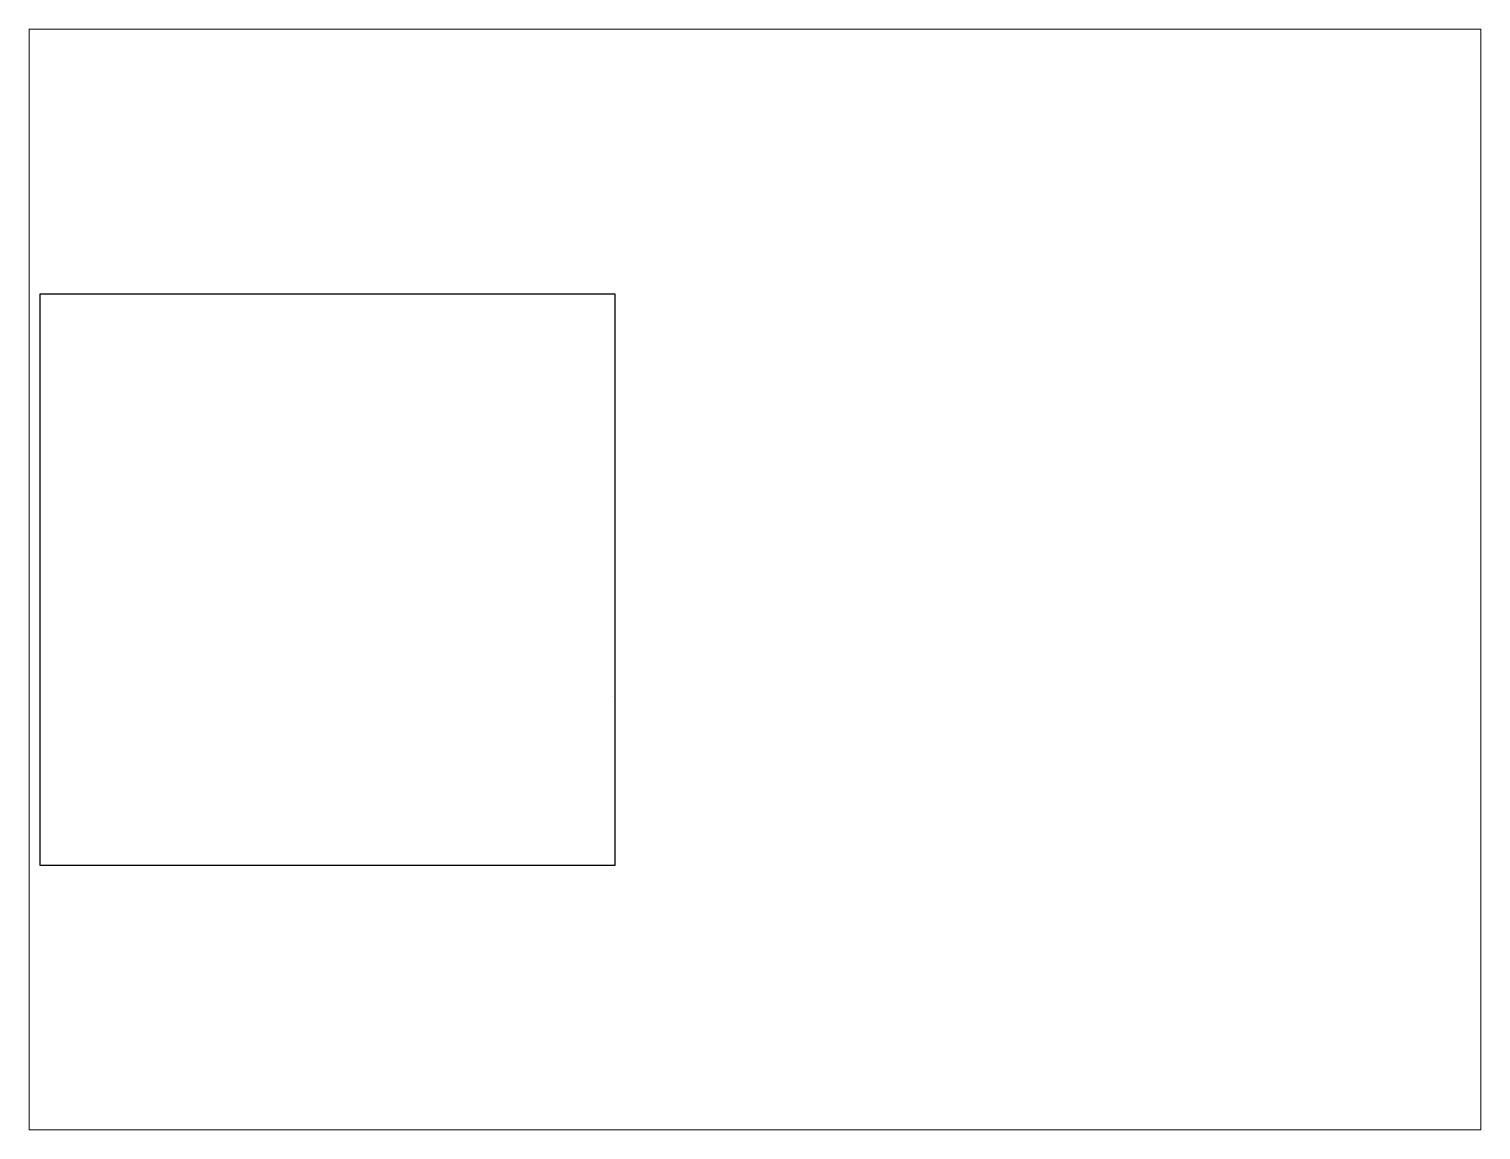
# Paper-space layout 'Layout1' of a CAD drawing. Header units: inches. Extents: x 1.04 to 9.32, y 0.79 to 7.07.
# The model-space entities are those that its viewports show. They can reach past a viewport. Long polylines and large blocks are cut down to what shows.
import ezdxf

# ---------------------------------------------------------------- set-up
doc = ezdxf.new("R2010")
doc.units = ezdxf.units.IN
doc.header["$MEASUREMENT"] = 0
doc.layers.add('Model-Top', color=7, linetype='Continuous')
doc.layers.add('Title Block', color=30, linetype='Continuous')

msp = doc.modelspace()

# ---------------------------------------------------------------- linework, layer by layer
at = {"layer": 'Model-Top'}
msp.add_lwpolyline([(7.08, 7.554), (13.109, 7.554), (13.109, 1.554), (7.08, 1.554)], close=True, dxfattribs=at)
at = {"layer": 'Title Block'}
for p, q in [((7.08, 3.256), (7.08, 3.256)), ((13.079, 3.323), (13.079, 3.323))]:
    msp.add_line(p, q, dxfattribs=at)

psp = doc.layouts.get("Layout1")

# ---------------------------------------------------------------- viewports
at = {"layer": 'Title Block'}
psp.add_viewport(center=(5.1771, 3.9271), size=(8.2833, 6.283334), view_center_point=(14.5796, 4.5545), view_height=11.555593, dxfattribs=at)

doc.saveas('drawing.dxf')
